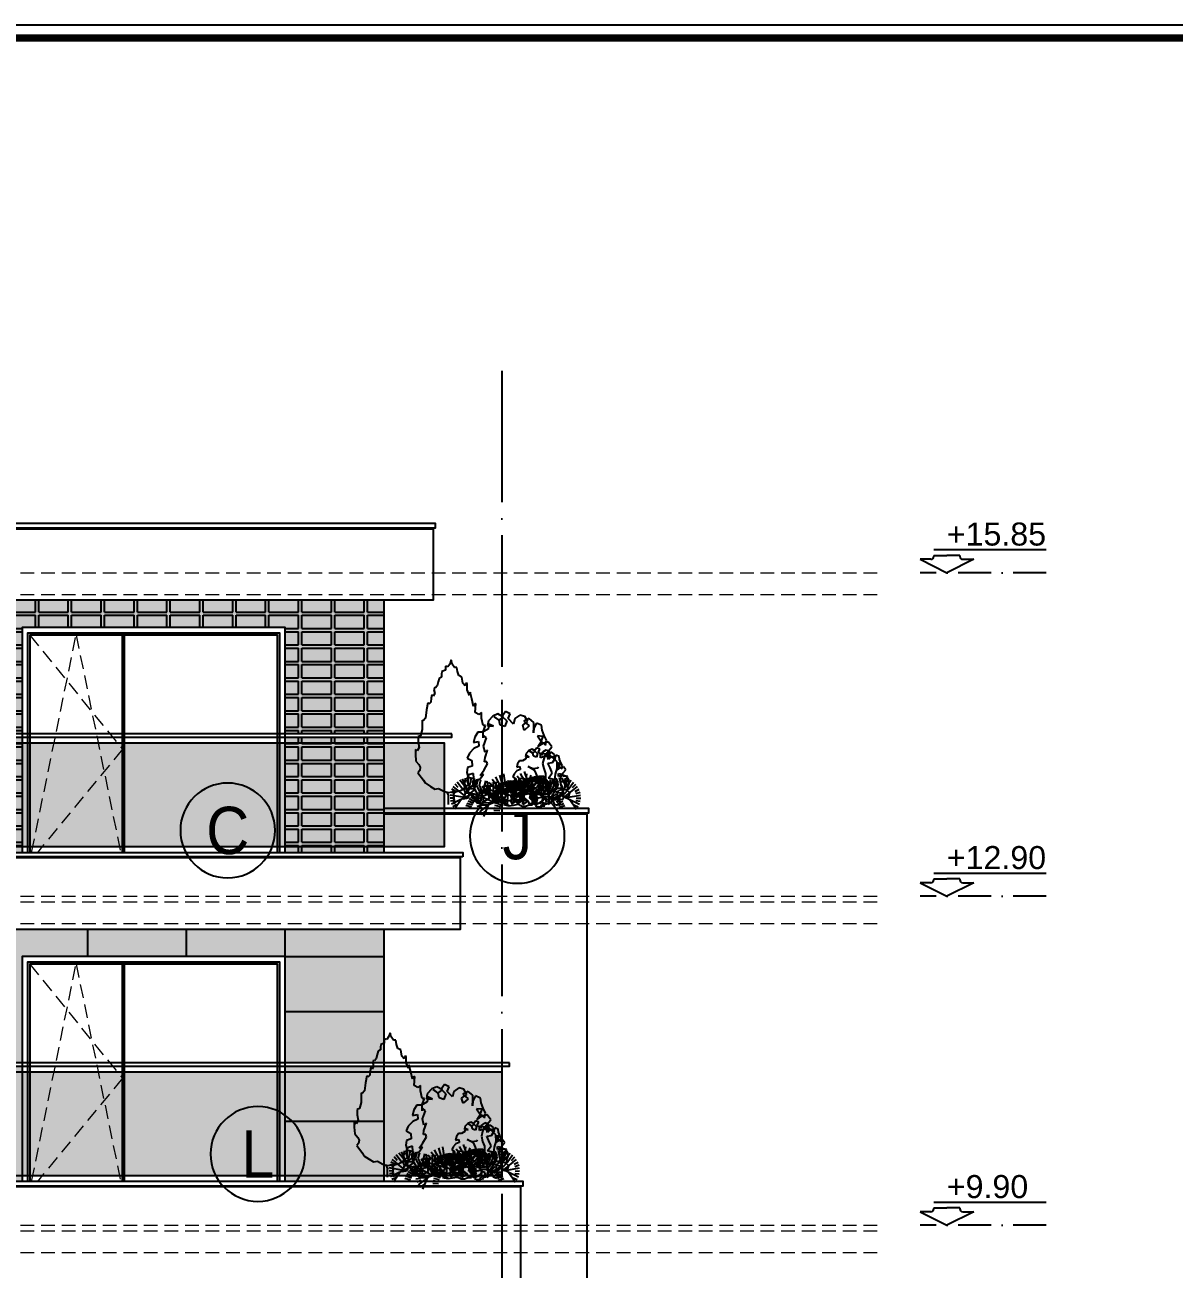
# Model space of a CAD drawing. Extents: x 9615146 to 9672346, y 4699603 to 4705703.
# Drawn here: x 9657530 to 9658579, y 4701469 to 4702603 of the extents above; entities that cross this region are included whole.
import ezdxf
from ezdxf.enums import TextEntityAlignment as Align

# ---------------------------------------------------------------- set-up
doc = ezdxf.new("R2010")
doc.units = 0
doc.header["$LTSCALE"] = 0.5
doc.header["$MEASUREMENT"] = 0
for name, pattern in [('ACAD_ISO04W100', [30, 24, -3, 0, -3]), ('DASHED', [0.75, 0.5, -0.25]), ('OSI1000', [5, 3, -1, 0, -1])]:
    doc.linetypes.add(name, pattern=pattern)
doc.layers.get('0').update_dxf_attribs({"color": 251, "linetype": 'CONTINUOUS'})
for name, color, linetype in [('_axis', 1, 'ACAD_ISO04W100'), ('_dimension_evel', 4, 'CONTINUOUS'), ('_hatch', 9, 'CONTINUOUS'), ('_hatch_construction', 252, 'CONTINUOUS'), ('_table', 3, 'CONTINUOUS'), ('_text_spesif_window', 41, 'CONTINUOUS'), ('_view', 3, 'CONTINUOUS'), ('_vista', 75, 'CONTINUOUS'), ('fasadi', 147, 'CONTINUOUS')]:
    doc.layers.add(name, color=color, linetype=linetype)
doc.layers.add('_punk', color=8, linetype='DASHED', lineweight=9)
doc.styles.add('HEB1', font='', dxfattribs={"width": 0.8, "oblique": 17})
doc.styles.add('POMESHTENIA', font='arial.ttf', dxfattribs={"width": 0.9})
doc.styles.get('HEB1').set_extended_font_data('HebarU Cyr')

# ---------------------------------------------------------------- blocks, each defined once
blk = doc.blocks.new('rtyre')
at = {"layer": '_dimension_evel', "ltscale": 20}
for p, q in [((-26, 21.9), (-43.7, 21.9)), ((-43.7, 21.9), (0, 0)), ((-21.1, 37.8), (161.6, 37.8)), ((-21.1, 28.3), (-21.1, 26.8)), ((-21.1, 28.3), (0, 28.3)), ((21.1, 28.3), (0, 28.3)), ((43.7, 21.9), (0, 0)), ((21.1, 28.3), (21.1, 26.8)), ((26, 21.9), (43.7, 21.9))]:
    blk.add_line(p, q, dxfattribs=at)
for centre, major_axis, start_param, end_param in [((-26, 26.8), (3.46, 3.46), 3.926991, 5.497787), ((26, 26.8), (-3.46, 3.46), 0.785398, 2.356194)]:
    blk.add_ellipse(centre, major_axis=major_axis, ratio=1, start_param=start_param, end_param=end_param, dxfattribs=at)
at = {"layer": '_dimension_evel', "linetype": 'OSI1000', "ltscale": 20, "style": 'HEB1', "oblique": 360, "width": 0.8}
blk.add_attdef('+12.50', (0, 44.2), '', height=42, rotation=360, dxfattribs=at)
blk = doc.blocks.new('TREE8-E')
for p, q in [((-10.09, 8), (-10.95, 9.45)), ((-8.62, 6.91), (-10, 10.02)), ((-7.19, 7.05), (-8.98, 10.44)), ((-7.42, 8.84), (-7.9, 10.7)), ((-7.42, 8.84), (-6.79, 10.78)), ((-6.94, 5.39), (-4.62, 10.43)), ((-6.11, 9.06), (-5.69, 10.69)), ((-4.45, 8.81), (-3.55, 10.05)), ((-3.61, 8.28), (-2.65, 9.42)), ((-3.37, 7.39), (-2.35, 9.19)), ((6, 5.26), (5.67, 9.21)), ((6.98, 6.04), (7.28, 9.27)), ((-12.16, 4.44), (-13.79, 4.86)), ((-8.62, 3.89), (-13.52, 5.93)), ((-11.68, 6.05), (-13.1, 6.95)), ((-11.26, 6.78), (-12.51, 7.9)), ((-10.72, 7.44), (-11.79, 8.73)), ((-8.04, 4.03), (-10.82, 7.5)), ((-6.94, 5.39), (-7.42, 8.84)), ((-2.76, 0.04), (-6.94, 5.39)), ((-3.61, 2.86), (-4.77, 4.65)), ((-4.54, 6.64), (-4.45, 8.81)), ((-3.26, 2.93), (-4.54, 6.64)), ((-4.32, 6), (-3.61, 8.28)), ((-2.44, 3.89), (-3.37, 7.39)), ((-3.33, 0.76), (0.33, 8.32)), ((-2.38, 7.14), (-1.43, 8.96)), ((-1.73, 4.24), (-2.38, 7.14)), ((-0.38, 3.93), (-1.32, 6.6)), ((-0.38, 3.93), (0.43, 6.59)), ((0.67, 4.77), (0.71, 7.98)), ((8.96, 0.42), (0.67, 4.77)), ((1.23, 4.49), (1.23, 6.45)), ((3.03, 4.83), (1.24, 7.41)), ((4.3, 4.6), (2.6, 8.27)), ((4.83, 3.42), (3.03, 4.83)), ((4.87, 5.91), (4.09, 8.87)), ((5.2, 3.72), (4.3, 4.6)), ((6.86, 2.61), (4.33, 5.51)), ((6.02, 4.2), (4.87, 5.91)), ((6.46, 4.38), (6, 5.26)), ((9.16, 0.67), (6.19, 6.34)), ((7.4, 4.58), (6.98, 6.04)), ((8.33, 3.11), (7.54, 6.56)), ((8.35, 4.58), (8.22, 6.56)), ((8.64, 0.04), (12.5, 4.67)), ((8.82, 4.51), (8.9, 6.49)), ((9.28, 4.39), (9.57, 6.35)), ((9.73, 4.22), (10.22, 6.14)), ((10.16, 4.01), (10.84, 5.86)), ((10.56, 3.75), (11.43, 5.52)), ((10.93, 3.45), (11.99, 5.12)), ((-12.21, 3.59), (-13.88, 3.75)), ((-6.22, 4.47), (-13.79, 2.65)), ((-11.9, 1.94), (-13.54, 1.57)), ((-9.89, 3.59), (-13.12, 0.55)), ((-6.86, -0.04), (-8.75, 0.93)), ((-6.43, 0.55), (-8.23, 1.68)), ((-5.95, 1.11), (-7.65, 2.39)), ((-5.43, 1.62), (-7.01, 3.05)), ((-4.86, 2.09), (-6.31, 3.65)), ((-4.25, 2.5), (-5.56, 4.18)), ((-4.11, 1.77), (-3.26, 2.93)), ((1.9, 3.05), (-0.38, 3.93)), ((3.35, 0.5), (1.38, 0.37)), ((3.43, 0.97), (1.45, 1.05)), ((3.55, 1.44), (1.59, 1.72)), ((3.72, 1.88), (1.8, 2.37)), ((3.93, 2.31), (1.9, 3.05)), ((7.99, 2.91), (9.73, 4.22)), ((11.57, 2.74), (12.95, 4.16)), ((11.84, 2.34), (13.36, 3.61)), ((12.05, 1.92), (13.7, 3.02)), ((12.23, 1.47), (13.98, 2.4)), ((12.35, 1.01), (14.19, 1.75)), ((12.43, 0.54), (14.34, 1.08))]:
    blk.add_line(p, q)
blk = doc.blocks.new('_TREE16')
for p, q in [((-22.1, 148.4), (-29.4, 140.7)), ((-13.8, 152), (-22.1, 148.4)), ((-11.8, 141.7), (-20, 147.4)), ((-20, 147.4), (-12.3, 141.7)), ((-4.5, 146.9), (-13.8, 152)), ((-12.3, 141.7), (-4.5, 146.9)), ((-1.4, 155.7), (-7.1, 147.9)), ((-7.1, 147.9), (0.7, 140.7)), ((6.3, 152), (-1.4, 155.7)), ((2.7, 144.3), (6.3, 152)), ((11.5, 135.5), (2.7, 144.3)), ((13.6, 144.3), (11.5, 135.5)), ((21.9, 150), (13.6, 144.3)), ((30.2, 147.9), (21.9, 150)), ((36.9, 144.3), (28.6, 140.1)), ((34.8, 139.6), (30.2, 147.9)), ((44.6, 138.1), (36.9, 144.3)), ((-46.4, 122), (-51.6, 114.3)), ((-38.7, 122), (-46.4, 122)), ((-29.9, 127.2), (-38.7, 122)), ((-29.4, 140.7), (-30.9, 132.4)), ((-30.9, 132.4), (-21.1, 131.8)), ((-28.8, 135.5), (-29.9, 127.2)), ((-21.1, 131.8), (-28.8, 135.5)), ((-10.2, 133.9), (-11.8, 141.7)), ((-2.4, 131.4), (-10.2, 133.9)), ((0.7, 140.7), (-2.4, 131.4)), ((26.5, 133.4), (34.8, 139.6)), ((29.1, 125.1), (26.5, 133.4)), ((28.6, 140.1), (36.9, 132.4)), ((36.9, 132.4), (29.1, 125.1)), ((44.1, 121), (44.6, 130.3)), ((44.6, 128.8), (44.1, 121)), ((44.6, 130.3), (44.6, 138.1)), ((48.8, 137), (44.6, 128.8)), ((57.1, 133.4), (48.8, 137)), ((58.1, 125.6), (57.1, 133.4)), ((61.7, 116.9), (58.1, 125.6)), ((-51.6, 114.3), (-53.7, 105.4)), ((-53.7, 105.4), (-45.4, 107)), ((-45.4, 107), (-44.8, 99.2)), ((60.1, 115.3), (50.8, 116.3)), ((50.8, 116.3), (56, 108)), ((51.4, 98.7), (56.5, 107)), ((59.1, 103.9), (51.4, 98.7)), ((56, 108), (63.8, 101.3)), ((56.5, 107), (60.1, 115.3)), ((67.9, 106.5), (59.1, 103.9)), ((65.3, 109.1), (61.7, 116.9)), ((63.8, 101.3), (65.3, 109.1)), ((74.1, 98.2), (67.9, 106.5)), ((-60.4, 87.8), (-64, 80.1)), ((-53.1, 95.6), (-60.4, 87.8)), ((-44.8, 99.2), (-53.1, 95.6)), ((55.5, 80.6), (55.5, 88.4)), ((55.5, 88.4), (63.8, 86.8)), ((63.3, 83.2), (55.5, 80.6)), ((63.8, 86.8), (60.7, 79)), ((71.6, 82.7), (63.3, 83.2)), ((66.4, 89.4), (74.1, 98.2)), ((66.9, 81.6), (66.4, 89.4)), ((74.6, 81.6), (66.9, 81.6)), ((79.8, 80.6), (71.6, 82.7)), ((82.4, 73.9), (74.6, 81.6)), ((-63.5, 64.5), (-64.5, 56.8)), ((-64, 80.1), (-56.3, 75.9)), ((-55.7, 67.1), (-63.5, 64.5)), ((-56.3, 75.9), (-55.7, 67.1)), ((46.2, 59.9), (35.3, 66.1)), ((35.3, 66.1), (43.6, 63)), ((43.6, 63), (51.4, 64)), ((51.4, 64), (52.4, 65.6)), ((60.7, 79), (58.6, 71.3)), ((58.6, 71.3), (60.7, 63)), ((60.7, 63), (63.8, 55.2)), ((67.4, 71.8), (75.1, 72.9)), ((71, 64), (67.4, 71.8)), ((74.6, 55.8), (71, 64)), ((75.1, 72.9), (79.8, 80.6)), ((79.8, 53.7), (82.9, 63)), ((82.9, 63), (82.4, 73.9)), ((-61.9, 52.6), (-65, 44.9)), ((-65, 44.9), (-61.9, 36.6)), ((-64.5, 56.8), (-62.4, 49)), ((-62.4, 49), (-53.1, 46.9)), ((-53.7, 55.2), (-61.9, 52.6)), ((-53.1, 46.9), (-53.7, 55.2)), ((20.3, 46.4), (18.3, 37.6)), ((28.1, 46.9), (20.3, 46.4)), ((34.3, 38.2), (28.1, 46.9)), ((35.8, 37.6), (40, 46.4)), ((40, 46.4), (50.3, 51.1)), ((44.6, 42.3), (52.4, 50.6)), ((55.5, 38.7), (44.6, 42.3)), ((50.3, 51.1), (46.2, 59.9)), ((55.5, 44.3), (50.8, 36.6)), ((52.4, 50.6), (60.1, 51.1)), ((63.8, 46.4), (55.5, 44.3)), ((60.1, 51.1), (67.9, 41.3)), ((67.9, 41.3), (63.3, 32.4)), ((63.8, 55.2), (63.8, 46.4)), ((68.4, 47.5), (74.6, 55.8)), ((76.7, 45.4), (68.4, 47.5)), ((71.6, 37.1), (78.8, 44.9)), ((85, 38.2), (76.7, 45.4)), ((78.8, 44.9), (79.8, 53.7)), ((-67.1, 23.1), (-70.2, 13.8)), ((-61.9, 36.6), (-69.7, 31.4)), ((-69.7, 31.4), (-67.1, 23.7)), ((-67.1, 23.7), (-58.8, 30.4)), ((-58.8, 23.1), (-67.1, 23.1)), ((-61.9, 15.4), (-59.9, 23.7)), ((-59.9, 23.7), (-49.5, 20.5)), ((-58.8, 30.4), (-50.5, 29.9)), ((-50.5, 29.9), (-58.8, 23.1)), ((-49.5, 20.5), (-49, 12.2)), ((-42.8, 26.3), (-45.4, 18.5)), ((-34.5, 26.3), (-42.8, 26.3)), ((-41.2, 23.7), (-32.9, 24.2)), ((-36.6, 15.9), (-41.2, 23.7)), ((-39.2, 17.4), (-29.9, 22.6)), ((-25.7, 17.9), (-34.5, 26.3)), ((-32.9, 24.2), (-24.7, 17.4)), ((-29.9, 22.6), (-28.3, 13.8)), ((-20.5, 25.7), (-12.8, 29.9)), ((-12.8, 17.4), (-20.5, 25.7)), ((-12.8, 29.9), (-5, 27.8)), ((-8.2, 22.6), (-10.2, 14.4)), ((0.1, 20), (-8.2, 22.6)), ((-5, 27.8), (3.3, 25.2)), ((3.3, 25.2), (11.5, 27.3)), ((11.5, 27.3), (20.8, 29.3)), ((13.6, 23.1), (12, 15.4)), ((21.9, 21.1), (13.6, 23.1)), ((18.3, 37.6), (28.1, 35)), ((20.8, 29.3), (28.6, 29.3)), ((23.9, 13.3), (21.9, 21.1)), ((35.3, 27.3), (27, 27.8)), ((27, 27.8), (36.9, 21.1)), ((28.1, 35), (35.8, 37.6)), ((28.6, 29.3), (34.3, 38.2)), ((29.1, 20), (37.9, 27.3)), ((44.1, 24.2), (35.3, 27.3)), ((36.9, 21.1), (48.2, 21.6)), ((37.9, 27.3), (40.5, 18.5)), ((38.4, 14.8), (39.5, 22.6)), ((46.2, 22.1), (38.4, 14.8)), ((39.5, 22.6), (48.2, 22.6)), ((52.4, 28.8), (44.1, 24.2)), ((55.5, 20), (46.2, 22.1)), ((48.2, 21.6), (56, 24.7)), ((48.2, 22.6), (56.5, 20)), ((50.8, 36.6), (52.4, 28.8)), ((63.3, 37.6), (55.5, 38.7)), ((56, 24.7), (63.3, 34)), ((56.5, 20), (67.4, 22.1)), ((69.4, 29.9), (63.3, 37.6)), ((63.3, 34), (71.6, 37.1)), ((63.3, 32.4), (73.6, 25.7)), ((67.4, 22.1), (69.4, 29.9)), ((73.6, 25.7), (81.9, 29.9)), ((81.9, 29.9), (85, 38.2)), ((-70.2, 13.8), (-61.9, 15.4)), ((-45.4, 18.5), (-52.1, 10.7)), ((-52.1, 10.7), (-39.7, 4)), ((-49, 12.2), (-39.2, 17.4)), ((-39.7, 4), (-30.9, 4)), ((-38.1, 8.1), (-36.6, 15.9)), ((-28.3, 13.8), (-38.1, 8.1)), ((-30.9, 4), (-21.1, 7.6)), ((-20, 10.2), (-25.7, 17.9)), ((-24.7, 17.4), (-21.1, 9.2)), ((-21.1, 9.2), (-13.3, 9.7)), ((-21.1, 7.6), (-12.3, 7.6)), ((-12.3, 10.7), (-20, 10.2)), ((-13.3, 9.7), (-4.5, 11.2)), ((-12.3, 7.6), (-12.8, 17.4)), ((-4.5, 7.1), (-12.3, 10.7)), ((-10.2, 14.4), (-0.9, 12.2)), ((-4.5, 11.2), (0.1, 20)), ((-0.9, 12.2), (-4.5, 4.5)), ((3.8, 10.7), (-4.5, 7.1)), ((-4.5, 4.5), (3.8, 2.4)), ((13.6, 12.8), (3.8, 10.7)), ((3.8, 2.4), (11.5, 3.5)), ((8.4, 5.5), (16.2, 10.2)), ((11.5, 3.5), (19.3, 5)), ((12, 15.4), (21.3, 8.6)), ((19.3, 5), (13.6, 12.8)), ((16.2, 10.2), (23.9, 13.3)), ((21.3, 8.6), (29.6, 10.7)), ((29.6, 10.7), (29.1, 20)), ((40.5, 18.5), (44.1, 9.2)), ((44.1, 9.2), (52.4, 6)), ((52.4, 6), (60.7, 12.2)), ((60.7, 12.2), (55.5, 20))]:
    blk.add_line(p, q)
blk = doc.blocks.new('_TREE03')
for p, q in [((-49.1, 1054.2), (-45.3, 1086.7)), ((-45.3, 1086.7), (-26.1, 1086.7)), ((-26.1, 1086.7), (-6.9, 1113.8)), ((-6.9, 1113.8), (0.7, 1146.3)), ((0.7, 1146.3), (12.2, 1113.8)), ((12.2, 1113.8), (27.6, 1092.1)), ((27.6, 1092.1), (46.8, 1097.5)), ((46.8, 1097.5), (46.8, 1065)), ((-91.4, 962.1), (-83.7, 1010.8)), ((-83.7, 1010.8), (-60.7, 1021.7)), ((-60.7, 1021.7), (-49.1, 1054.2)), ((46.8, 1065), (73.6, 1054.2)), ((73.6, 1054.2), (77.5, 1032.5)), ((77.5, 1032.5), (77.5, 1010.8)), ((77.5, 1010.8), (96.7, 1000)), ((96.7, 1000), (104.3, 972.9)), ((-164.3, 837.4), (-148.9, 891.6)), ((-148.9, 891.6), (-145.1, 864.5)), ((-145.1, 864.5), (-125.9, 907.9)), ((-125.9, 956.6), (-122.1, 967.5)), ((-125.9, 907.9), (-125.9, 956.6)), ((-122.1, 967.5), (-110.5, 940.4)), ((-110.5, 940.4), (-91.4, 962.1)), ((104.3, 972.9), (112, 940.4)), ((112, 940.4), (123.5, 924.1)), ((123.5, 924.1), (131.2, 929.5)), ((131.2, 929.5), (138.9, 907.9)), ((138.9, 907.9), (131.2, 880.8)), ((-195, 799.5), (-183.4, 794.1)), ((-191.1, 729), (-195, 799.5)), ((-183.4, 794.1), (-175.8, 777.8)), ((-175.8, 777.8), (-164.3, 837.4)), ((131.2, 880.8), (142.7, 859.1)), ((142.7, 859.1), (154.2, 869.9)), ((154.2, 869.9), (158, 842.8)), ((158, 842.8), (161.9, 810.3)), ((161.9, 810.3), (177.2, 794.1)), ((177.2, 794.1), (184.9, 804.9)), ((184.9, 804.9), (196.4, 750.7)), ((-241, 729), (-218, 712.8)), ((-241, 685.7), (-241, 729)), ((-218, 712.8), (-191.1, 729)), ((196.4, 750.7), (204.1, 685.7)), ((-271.7, 626.1), (-252.5, 626.1)), ((-252.5, 577.3), (-271.7, 626.1)), ((-252.5, 626.1), (-241, 685.7)), ((204.1, 685.7), (223.3, 664)), ((223.3, 664), (231, 669.4)), ((231, 669.4), (231, 593.5)), ((231, 593.5), (242.5, 544.8)), ((-279.4, 528.5), (-260.2, 544.8)), ((-256.3, 463.5), (-279.4, 528.5)), ((-260.2, 544.8), (-252.5, 528.5)), ((-252.5, 528.5), (-252.5, 577.3)), ((242.5, 544.8), (261.6, 539.3)), ((261.6, 496), (254, 452.6)), ((261.6, 539.3), (261.6, 496)), ((-267.9, 371.3), (-287, 430.9)), ((-287, 430.9), (-267.9, 414.7)), ((-267.9, 414.7), (-256.3, 463.5)), ((254, 452.6), (269.3, 425.5)), ((269.3, 425.5), (284.7, 436.4)), ((284.7, 398.4), (280.8, 344.2)), ((284.7, 436.4), (284.7, 398.4)), ((-287, 322.6), (-283.2, 338.8)), ((-260.2, 273.8), (-287, 322.6)), ((-283.2, 338.8), (-264, 338.8)), ((-264, 338.8), (-267.9, 371.3)), ((257.8, 317.1), (246.3, 295.5)), ((280.8, 344.2), (257.8, 317.1)), ((-229.5, 230.4), (-260.2, 273.8)), ((-229.5, 203.3), (-256.3, 241.3)), ((-256.3, 241.3), (-229.5, 230.4)), ((-175.8, 187.1), (-229.5, 203.3)), ((265.5, 252.1), (219.4, 192.5)), ((246.3, 295.5), (250.1, 268.4)), ((250.1, 268.4), (265.5, 252.1)), ((-191.1, 176.2), (-175.8, 187.1)), ((-156.6, 138.3), (-191.1, 176.2)), ((-83.7, 116.6), (-156.6, 138.3)), ((-60.7, 105.8), (-83.7, 116.6)), ((-60.7, 105.8), (-33.2, 97.8)), ((-33.2, 97.8), (-6.9, 100.4)), ((-18.1, 99.3), (-21.6, 40.7)), ((23.8, 94.9), (-6.9, 100.4)), ((58.3, 105.8), (23.8, 94.9)), ((100.5, 127.5), (58.3, 105.8)), ((131.2, 122), (100.5, 127.5)), ((165.7, 143.7), (131.2, 122)), ((207.9, 170.8), (165.7, 143.7)), ((219.4, 192.5), (207.9, 170.8)), ((-29.3, 0.9), (-21.6, 40.7)), ((35.1, 98.5), (20.7, 67.8)), ((20.7, 0.9), (20.7, 67.8))]:
    blk.add_line(p, q)
blk = doc.blocks.new('fghfdg')
at = {"layer": '_text_spesif_window'}
blk.add_circle((0, 0), 18, dxfattribs=at)
at = {"layer": '_text_spesif_window', "style": 'HEB1', "text_generation_flag": 6, "width": 0.8}
blk.add_attdef('A', text='', height=18, rotation=180, dxfattribs=at).set_placement((0, -9.23), align=Align.CENTER)

msp = doc.modelspace()

# ---------------------------------------------------------------- hatches: boundary and pattern name
at = {"layer": '_hatch', "ltscale": 30, "true_color": 0xb97b1d}
h = msp.add_hatch(color=32, dxfattribs=at)
h.dxf.hatch_style = 1
h.paths.add_polyline_path([(9657767.89, 4701956.84), (9657857.89, 4701956.84), (9657857.89, 4702078.84), (9657502.89, 4702078.84), (9657502.89, 4701956.84), (9657527.89, 4701956.84), (9657527.89, 4702053.84), (9657767.89, 4702053.84)])
h.paths.add_polyline_path([(9657857.89, 4701948.84), (9657857.89, 4701953.84), (9657767.89, 4701953.84), (9657767.89, 4701948.84)])
h.paths.add_polyline_path([(9657767.89, 4701948.84), (9657767.89, 4701853.84), (9657857.89, 4701853.84), (9657857.89, 4701948.84)])
h.paths.add_polyline_path([(9657767.89, 4701853.84), (9657767.89, 4701848.84), (9657857.89, 4701848.84), (9657857.89, 4701853.84)])
h.paths.add_polyline_path([(9657502.89, 4701953.84), (9657502.89, 4701948.84), (9657527.89, 4701948.84), (9657527.89, 4701953.84)])
h.paths.add_polyline_path([(9657502.89, 4701888.84), (9657504.89, 4701888.84), (9657504.89, 4701884.84), (9657340.39, 4701884.84), (9657340.39, 4701883.84), (9657502.89, 4701883.84), (9657502.89, 4701853.84), (9657527.89, 4701853.84), (9657527.89, 4701948.84), (9657502.89, 4701948.84)])
h.paths.add_polyline_path([(9657502.89, 4701853.84), (9657502.89, 4701848.84), (9657527.89, 4701848.84), (9657527.89, 4701853.84)])
at = {"layer": '_hatch', "ltscale": 30, "true_color": 0x755724}
h = msp.add_hatch(color=27, dxfattribs=at)
h.dxf.hatch_style = 1
h.paths.add_polyline_path([(9657767.89, 4701753.84), (9657527.89, 4701753.84), (9657527.89, 4701656.84), (9657502.89, 4701656.84), (9657502.89, 4701778.84), (9657857.89, 4701778.84), (9657857.89, 4701656.84), (9657767.89, 4701656.84)])
h.paths.add_polyline_path([(9657527.89, 4701553.84), (9657502.89, 4701553.84), (9657502.89, 4701583.84), (9657485.39, 4701583.84), (9657485.39, 4701584.84), (9657504.89, 4701584.84), (9657504.89, 4701588.84), (9657502.89, 4701588.84), (9657502.89, 4701648.84), (9657527.89, 4701648.84)])
h.paths.add_polyline_path([(9657527.89, 4701653.84), (9657527.89, 4701648.84), (9657502.89, 4701648.84), (9657502.89, 4701653.84)])
h.paths.add_polyline_path([(9657502.89, 4701548.84), (9657502.89, 4701553.84), (9657527.89, 4701553.84), (9657527.89, 4701548.84)])
h.paths.add_polyline_path([(9657857.89, 4701648.84), (9657857.89, 4701553.84), (9657767.89, 4701553.84), (9657767.89, 4701648.84)])
h.paths.add_polyline_path([(9657857.89, 4701653.84), (9657857.89, 4701648.84), (9657767.89, 4701648.84), (9657767.89, 4701653.84)])
h.paths.add_polyline_path([(9657857.89, 4701553.84), (9657857.89, 4701548.84), (9657767.89, 4701548.84), (9657767.89, 4701553.84)])
at = {"layer": '_hatch_construction', "ltscale": 40}
h = msp.add_hatch(dxfattribs=at)
h.set_pattern_fill('EGGCRATE,_O', color=250, scale=30, pattern_type=2)
h.set_pattern_definition([(0, (3, 0), (30, 15), [27, -3]), (0, (3, 3), (30, 15), [27, -3]), (90, (3, 3), (-30, 15), [12, -3]), (90, (0, 3), (-30, 15), [12, -3])])
h.paths.add_polyline_path([(9657767.89, 4701956.84), (9657857.89, 4701956.84), (9657857.89, 4702078.84), (9657502.89, 4702078.84), (9657502.89, 4701956.84), (9657527.89, 4701956.84), (9657527.89, 4702053.84), (9657767.89, 4702053.84)])
h.paths.add_polyline_path([(9657857.89, 4701948.84), (9657857.89, 4701953.84), (9657767.89, 4701953.84), (9657767.89, 4701948.84)])
h.paths.add_polyline_path([(9657767.89, 4701948.84), (9657767.89, 4701853.84), (9657857.89, 4701853.84), (9657857.89, 4701948.84)])
h.paths.add_polyline_path([(9657767.89, 4701853.84), (9657767.89, 4701848.84), (9657857.89, 4701848.84), (9657857.89, 4701853.84)])
h.paths.add_polyline_path([(9657502.89, 4701953.84), (9657502.89, 4701948.84), (9657527.89, 4701948.84), (9657527.89, 4701953.84)])
h.paths.add_polyline_path([(9657502.89, 4701888.84), (9657504.89, 4701888.84), (9657504.89, 4701884.84), (9657340.39, 4701884.84), (9657340.39, 4701883.84), (9657502.89, 4701883.84), (9657502.89, 4701853.84), (9657527.89, 4701853.84), (9657527.89, 4701948.84), (9657502.89, 4701948.84)])
h.paths.add_polyline_path([(9657502.89, 4701853.84), (9657502.89, 4701848.84), (9657527.89, 4701848.84), (9657527.89, 4701853.84)])
at = {"layer": 'fasadi', "ltscale": 40}
h = msp.add_hatch(dxfattribs=at)
h.set_pattern_fill('DOTS', color=256, scale=50, style=0)
h.paths.add_polyline_path([(9657912.89, 4701948.84), (9657340.39, 4701948.84), (9657340.39, 4701888.84), (9657502.89, 4701888.84), (9657502.89, 4701853.84), (9657912.89, 4701853.84)])
h = msp.add_hatch(dxfattribs=at)
h.set_pattern_fill('DOTS', color=256, scale=50, style=0)
h.paths.add_polyline_path([(9657965.39, 4701648.84), (9657340.39, 4701648.84), (9657340.39, 4701588.84), (9657502.89, 4701588.84), (9657502.89, 4701553.84), (9657965.39, 4701553.84)])

# ---------------------------------------------------------------- linework, layer by layer
at = {"layer": '_axis', "ltscale": 10}
msp.add_line((9657965.39, 4702288.08), (9657965.39, 4699845.26), dxfattribs=at)
at = {"layer": '_dimension_evel', "linetype": 'OSI1000', "ltscale": 20}
for p, q in [((9658461.83, 4702103.84), (9658346.9, 4702103.84)), ((9658461.83, 4701808.84), (9658346.9, 4701808.84)), ((9658461.83, 4701508.84), (9658346.9, 4701508.84))]:
    msp.add_line(p, q, dxfattribs=at)
at = {"layer": '_hatch_construction', "color": 250, "ltscale": 40}
for p, q in [((9657587.89, 4701753.84), (9657587.89, 4701778.84)), ((9657677.89, 4701753.84), (9657677.89, 4701778.84)), ((9657767.89, 4701753.84), (9657767.89, 4701778.84)), ((9657767.89, 4701753.84), (9657857.89, 4701753.84)), ((9657767.89, 4701703.84), (9657857.89, 4701703.84)), ((9657767.89, 4701603.84), (9657857.89, 4701603.84))]:
    msp.add_line(p, q, dxfattribs=at)
at = {"layer": '_punk', "ltscale": 50}
for p, q in [((9655932.71, 4702103.84), (9658313.52, 4702103.84)), ((9655932.71, 4702083.84), (9658313.52, 4702083.84)), ((9657534.89, 4702046.84), (9657619.39, 4701942.84)), ((9657536.57, 4701848.84), (9657577.14, 4702046.84)), ((9657577.14, 4702046.84), (9657617.71, 4701848.84)), ((9657619.39, 4701942.84), (9657541.86, 4701848.84)), ((9655932.71, 4701808.84), (9658313.52, 4701808.84)), ((9655932.71, 4701803.84), (9658313.52, 4701803.84)), ((9655932.71, 4701783.84), (9658313.52, 4701783.84)), ((9657534.89, 4701746.84), (9657619.39, 4701642.84)), ((9657536.57, 4701548.84), (9657577.14, 4701746.84)), ((9657577.14, 4701746.84), (9657617.71, 4701548.84)), ((9657619.39, 4701642.84), (9657541.86, 4701548.84)), ((9655932.71, 4701508.84), (9658313.52, 4701508.84)), ((9655932.71, 4701503.84), (9658313.52, 4701503.84)), ((9655932.71, 4701483.84), (9658313.52, 4701483.84))]:
    msp.add_line(p, q, dxfattribs=at)
at = {"layer": '_table', "ltscale": 10}
msp.add_lwpolyline([(9651746.03, 4702603.38), (9660046.03, 4702603.38), (9660046.03, 4699603.38), (9651746.03, 4699603.38)], close=True, dxfattribs=at)
at = {"layer": '_table', "ltscale": 10, "const_width": 6.84}
msp.add_lwpolyline([(9651897.71, 4702591.38), (9660034.03, 4702591.38), (9660034.03, 4699615.38), (9651897.71, 4699615.38)], close=True, dxfattribs=at)
at = {"layer": 'fasadi', "ltscale": 40}
for p, q in [((9657857.89, 4702078.84), (9657857.89, 4701848.84)), ((9657619.39, 4701848.84), (9657619.39, 4702046.84)), ((9657621.39, 4701848.84), (9657621.39, 4702046.84)), ((9657857.89, 4701883.84), (9658042.89, 4701883.84)), ((9657619.39, 4701548.84), (9657619.39, 4701746.84)), ((9657621.39, 4701548.84), (9657621.39, 4701746.84)), ((9657982.89, 4701543.84), (9657502.89, 4701543.84))]:
    msp.add_line(p, q, dxfattribs=at)
at = {"layer": 'fasadi', "ltscale": 40, "extrusion": (2.69322e-10, 1, 3.834e-46)}
msp.add_line((9658042.89, 4701883.84), (9658042.89, 4701208.84), dxfattribs=at)
at = {"layer": 'fasadi', "ltscale": 40, "extrusion": (1.79125e-10, 1, 3.83378e-46)}
for p, q in [((9657857.89, 4701778.84), (9657857.89, 4701548.84)), ((9657982.89, 4700008.84), (9657982.89, 4701543.84))]:
    msp.add_line(p, q, dxfattribs=at)
at = {"layer": 'fasadi', "ltscale": 40}
for points in [[(9657502.89, 4702144.84), (9657904.89, 4702144.84), (9657904.89, 4702148.84), (9657502.89, 4702148.84)], [(9657502.89, 4702143.84), (9657902.89, 4702143.84), (9657902.89, 4702078.84), (9657502.89, 4702078.84)], [(9657919.89, 4701956.84), (9656330.89, 4701956.84), (9656330.89, 4701953.84), (9657919.89, 4701953.84)], [(9657857.89, 4701884.84), (9658044.89, 4701884.84), (9658044.89, 4701888.84), (9657857.89, 4701888.84)], [(9657929.89, 4701844.84), (9657502.89, 4701844.84), (9657502.89, 4701848.84), (9657929.89, 4701848.84)], [(9657927.89, 4701843.84), (9657502.89, 4701843.84), (9657502.89, 4701778.84), (9657927.89, 4701778.84)], [(9657972.39, 4701656.84), (9656278.39, 4701656.84), (9656278.39, 4701653.84), (9657972.39, 4701653.84)], [(9657502.89, 4701544.84), (9657984.89, 4701544.84), (9657984.89, 4701548.84), (9657502.89, 4701548.84)]]:
    msp.add_lwpolyline(points, close=True, dxfattribs=at)
for points in [[(9657767.89, 4701848.84), (9657767.89, 4702053.84), (9657527.89, 4702053.84), (9657527.89, 4701848.84)], [(9657762.89, 4701848.84), (9657762.89, 4702048.84), (9657532.89, 4702048.84), (9657532.89, 4701848.84)], [(9657760.89, 4701848.84), (9657760.89, 4702046.84), (9657534.89, 4702046.84), (9657534.89, 4701848.84)], [(9656747.89, 4701853.84), (9656337.89, 4701853.84), (9656337.89, 4701948.84), (9657912.89, 4701948.84), (9657912.89, 4701853.84), (9657502.89, 4701853.84)], [(9657767.89, 4701548.84), (9657767.89, 4701753.84), (9657527.89, 4701753.84), (9657527.89, 4701548.84)], [(9657762.89, 4701548.84), (9657762.89, 4701748.84), (9657532.89, 4701748.84), (9657532.89, 4701548.84)], [(9657760.89, 4701548.84), (9657760.89, 4701746.84), (9657534.89, 4701746.84), (9657534.89, 4701548.84)], [(9656747.89, 4701553.84), (9656285.39, 4701553.84), (9656285.39, 4701648.84), (9657965.39, 4701648.84), (9657965.39, 4701553.84), (9657502.89, 4701553.84)]]:
    msp.add_lwpolyline(points, dxfattribs=at)

# ---------------------------------------------------------------- block references
at = {"layer": '_dimension_evel', "linetype": 'OSI1000', "ltscale": 20}
ref = msp.add_blockref('rtyre', (9658371.36, 4702103.84), dxfattribs=dict(at, xscale=0.5600000005215406, yscale=0.5600000005215406, zscale=0.5600000005215406))
ref.add_attrib('+12.50', '+15.85', (9658371.36, 4702128.61, 0), dxfattribs={"linetype": 'OSI1000', "ltscale": 20, "height": 21, "style": 'POMESHTENIA'})
ref = msp.add_blockref('rtyre', (9658371.36, 4701808.84), dxfattribs=dict(at, xscale=0.5600000005215406, yscale=0.5600000005215406, zscale=0.5600000005215406))
ref.add_attrib('+12.50', '+12.90', (9658371.36, 4701833.61, 0), dxfattribs={"linetype": 'OSI1000', "ltscale": 20, "height": 21, "style": 'POMESHTENIA'})
ref = msp.add_blockref('rtyre', (9658371.36, 4701508.84), dxfattribs=dict(at, xscale=0.5600000023841858, yscale=0.5600000023841858, zscale=0.5600000023841858))
ref.add_attrib('+12.50', '+9.90', (9658371.36, 4701533.61, 0), dxfattribs={"linetype": 'OSI1000', "ltscale": 20, "height": 21, "style": 'POMESHTENIA'})
at = {"layer": '_view'}
ref = msp.add_blockref('fghfdg', (9657715.39, 4701868.84), dxfattribs=dict(at, xscale=-2.399999998509884, yscale=2.400000000372529, zscale=2.4, rotation=180))
ref.add_attrib('A', 'C', dxfattribs={"layer": '_text_spesif_window', "height": 43.2, "rotation": 0, "style": 'POMESHTENIA', "width": 0.9}).set_placement((9657715.39, 4701868.84), align=Align.MIDDLE)
ref = msp.add_blockref('fghfdg', (9657979.54, 4701863.84), dxfattribs=dict(at, xscale=-2.399999998509884, yscale=2.400000000372529, zscale=2.4, rotation=180))
ref.add_attrib('A', 'J', dxfattribs={"layer": '_text_spesif_window', "height": 43.2, "rotation": 0, "style": 'POMESHTENIA', "width": 0.9}).set_placement((9657979.54, 4701863.84), align=Align.MIDDLE)
ref = msp.add_blockref('fghfdg', (9657742.89, 4701573.84), dxfattribs=dict(at, xscale=-2.399999998509884, yscale=2.400000000372529, zscale=2.4, rotation=180))
ref.add_attrib('A', 'L', dxfattribs={"layer": '_text_spesif_window', "height": 43.2, "rotation": 0, "style": 'POMESHTENIA', "width": 0.9}).set_placement((9657742.89, 4701573.84), align=Align.MIDDLE)
at = {"layer": '_vista', "ltscale": 10}
for name, p, xscale, yscale, zscale, rotation in [('_TREE03', (9657919.29, 4701892.51), -0.1149999983608723, 0.1149999983608723, 0.115, 9.280149448898102e-07), ('TREE8-E', (9657954.58, 4701893.84), 2.500000001468029, 2.500000001468029, 2.500000001468029, 12.33508278339669), ('TREE8-E', (9657979.1, 4701893.84), 2.500000000000892, 2.500000000000892, 2.500000000000892, 24.23477615562881), ('TREE8-E', (9658001.11, 4701893.84), -2.500000000672201, 2.5, 2.5, 347.6649173000097), ('TREE8-E', (9657898.9, 4701553.84), 2.500000001070115, 2.500000001070115, 2.500000001070115, 12.33508274169349), ('TREE8-E', (9657923.42, 4701553.84), 2.500000000000892, 2.500000000000892, 2.500000000000892, 24.23477615562877), ('TREE8-E', (9657945.43, 4701553.84), -2.500000001070115, 2.5, 2.5, 347.6649172583065)]:
    msp.add_blockref(name, p, dxfattribs=dict(at, xscale=xscale, yscale=yscale, zscale=zscale, rotation=rotation))
for name, p, xscale, yscale, zscale in [('_TREE16', (9657969.63, 4701889.99), 0.5599999986588955, 0.5599999986588955, 0.5599999986588955), ('_TREE16', (9657997.8, 4701889.67), 0.349999999627471, 0.349999999627471, 0.349999999627471), ('_TREE03', (9657863.61, 4701552.51), -0.1149999983608723, 0.1149999983608723, 0.115), ('_TREE16', (9657913.95, 4701549.99), 0.5599999986588955, 0.5599999986588955, 0.5599999986588955), ('_TREE16', (9657942.12, 4701549.67), 0.349999999627471, 0.349999999627471, 0.349999999627471)]:
    msp.add_blockref(name, p, dxfattribs=dict(at, xscale=xscale, yscale=yscale, zscale=zscale))

doc.saveas('drawing.dxf')
